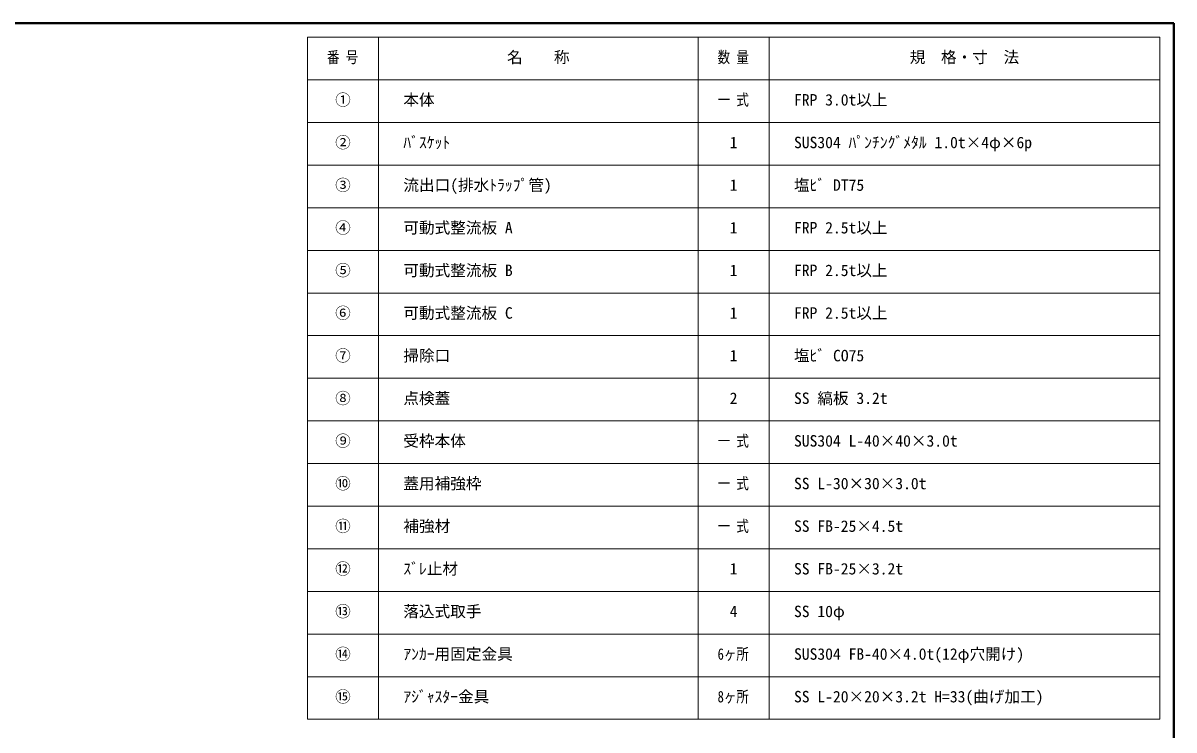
# Model space of a CAD drawing. Units: millimetres at full size, sheet at 1:8; details may follow other scales. Extents: x -1685 to 1555, y -1115 to 1133.
# Drawn here: x -65 to 1555, y 138 to 1133 of the extents above; entities that cross this region are included whole.
import ezdxf
from ezdxf.enums import TextEntityAlignment as Align

# ---------------------------------------------------------------- set-up
doc = ezdxf.new("R2010")
doc.units = ezdxf.units.MM
doc.header["$LTSCALE"] = 8
doc.layers.add('0-0_ﾚｲﾔ1', color=4, linetype='Continuous', lineweight=9)
doc.styles.add('ＭＳ ゴシック', font='')
doc.styles.get('ＭＳ ゴシック').set_extended_font_data('MS Gothic')

msp = doc.modelspace()

# ---------------------------------------------------------------- linework, layer by layer
at = {"layer": '0-0_ﾚｲﾔ1', "color": 1, "lineweight": 40}
for p, q in [((1555.424, 1133.018), (-1684.576, 1133.018)), ((1555.424, -1114.982), (1555.424, 1133.018))]:
    msp.add_line(p, q, dxfattribs=at)
at = {"layer": '0-0_ﾚｲﾔ1', "color": 3, "lineweight": 18}
for p, q in [((1535.424, 1113.018), (335.424, 1113.018)), ((435.424, 153.018), (435.424, 1113.018)), ((885.424, 153.018), (885.424, 1113.018)), ((985.424, 153.018), (985.424, 1113.018)), ((1535.424, 153.018), (1535.424, 1113.018)), ((1535.424, 1053.018), (335.424, 1053.018)), ((1535.424, 993.018), (335.424, 993.018)), ((1535.424, 933.018), (335.424, 933.018)), ((1535.424, 873.018), (335.424, 873.018)), ((1535.424, 813.018), (335.424, 813.018)), ((1535.424, 753.018), (335.424, 753.018)), ((1535.424, 693.018), (335.424, 693.018)), ((1535.424, 633.018), (335.424, 633.018)), ((1535.424, 573.018), (335.424, 573.018)), ((1535.424, 513.018), (335.424, 513.018)), ((1535.424, 453.018), (335.424, 453.018)), ((1535.424, 393.018), (335.424, 393.018)), ((1535.424, 333.018), (335.424, 333.018)), ((1535.424, 273.018), (335.424, 273.018)), ((1535.424, 213.018), (335.424, 213.018))]:
    msp.add_line(p, q, dxfattribs=at)
msp.add_lwpolyline([(1535.424, 153.018), (335.424, 153.018), (335.424, 1113.018)], dxfattribs=at)

# ---------------------------------------------------------------- texts
at = {"layer": '0-0_ﾚｲﾔ1', "color": 7, "style": 'ＭＳ ゴシック', "width": 0.8}
for s, p in [('番 号', (362.924, 1072.018)), ('数 量', (912.924, 1072.018)), ('一 式', (912.924, 1012.018)), ('一 式', (912.924, 532.018)), ('一 式', (912.924, 472.018)), ('一 式', (912.924, 412.018)), ('6ヶ所', (912.924, 232.018)), ('8ヶ所', (912.924, 172.018))]:
    msp.add_text(s, height=16.13, dxfattribs=at).set_placement(p, align=Align.BOTTOM_LEFT)
at = {"layer": '0-0_ﾚｲﾔ1', "color": 7, "style": 'ＭＳ ゴシック'}
for s, p in [('名\u3000\u3000称', (616.424, 1072.018)), ('規\u3000格・寸\u3000法', (1183.424, 1072.018)), ('①', (374.424, 1012.018)), ('本体', (470.424, 1012.018)), ('FRP 3.0t以上', (1020.424, 1012.018)), ('②', (374.424, 952.018)), ('ﾊﾞｽｹｯﾄ', (470.424, 952.018)), ('1', (929.924, 952.018)), ('SUS304 ﾊﾟﾝﾁﾝｸﾞﾒﾀﾙ 1.0t×4φ×6p', (1020.424, 952.018)), ('③', (374.424, 892.018)), ('流出口(排水ﾄﾗｯﾌﾟ管)', (470.424, 892.018)), ('1', (929.924, 892.018)), ('塩ﾋﾞ DT75', (1020.424, 892.018)), ('④', (374.424, 832.018)), ('可動式整流板 A', (470.424, 832.018)), ('1', (929.924, 832.018)), ('FRP 2.5t以上', (1020.424, 832.018)), ('⑤', (374.424, 772.018)), ('可動式整流板 B', (470.424, 772.018)), ('FRP 2.5t以上', (1020.424, 772.018)), ('1', (929.924, 772.018)), ('⑥', (374.424, 712.018)), ('可動式整流板 C', (470.424, 712.018)), ('1', (929.924, 712.018)), ('FRP 2.5t以上', (1020.424, 712.018)), ('⑦', (374.424, 652.018)), ('掃除口', (470.424, 652.018)), ('1', (929.924, 652.018)), ('塩ﾋﾞ CO75', (1020.424, 652.018)), ('⑧', (374.424, 592.018)), ('点検蓋', (470.424, 592.018)), ('2', (929.924, 592.018)), ('SS 縞板 3.2t', (1020.424, 592.018)), ('⑨', (374.424, 532.018)), ('受枠本体', (470.424, 532.018)), ('SUS304 L-40×40×3.0t', (1020.424, 532.018)), ('⑩', (374.424, 472.018)), ('蓋用補強枠', (470.424, 472.018)), ('SS L-30×30×3.0t', (1020.424, 472.018)), ('⑪', (374.424, 412.018)), ('補強材', (470.424, 412.018)), ('SS FB-25×4.5t', (1020.424, 412.018)), ('⑫', (374.424, 352.018)), ('ｽﾞﾚ止材', (470.424, 352.018)), ('SS FB-25×3.2t', (1020.424, 352.018)), ('1', (929.924, 352.018)), ('⑬', (374.424, 292.018)), ('落込式取手', (470.424, 292.018)), ('4', (929.924, 292.018)), ('SS 10φ', (1020.424, 292.018)), ('⑭', (374.424, 232.018)), ('ｱﾝｶｰ用固定金具', (470.424, 232.018)), ('SUS304 FB-40×4.0t(12φ穴開け)', (1020.424, 232.018)), ('⑮', (374.424, 172.018)), ('ｱｼﾞｬｽﾀｰ金具', (470.424, 172.018)), ('SS L-20×20×3.2t H=33(曲げ加工)', (1020.424, 172.018))]:
    msp.add_text(s, height=16.13, dxfattribs=at).set_placement(p, align=Align.BOTTOM_LEFT)

doc.saveas('drawing.dxf')
